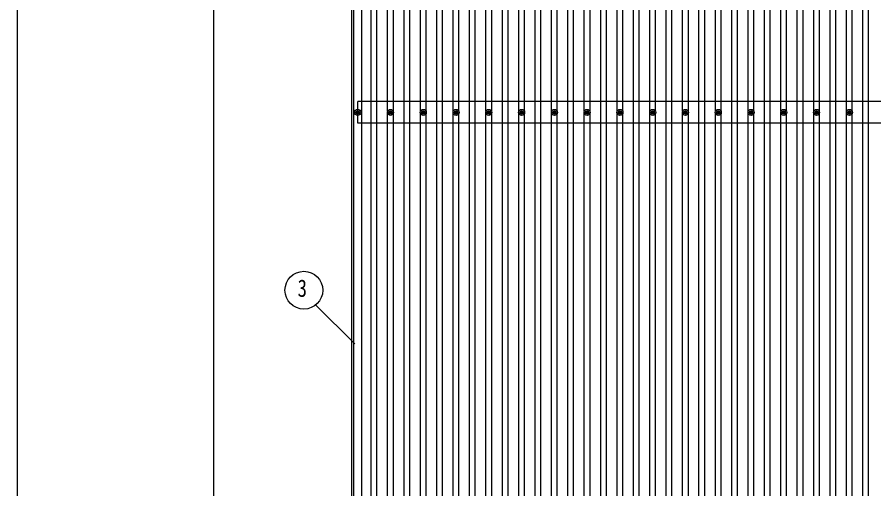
# Model space of a CAD drawing. Units: millimetres, scale not verified. Extents: x -16820 to 16820, y -11880 to 11880.
# Drawn here: x -16820 to -11592, y 3242 to 6121 of the extents above; entities that cross this region are included whole.
import ezdxf
from ezdxf.enums import TextEntityAlignment as Align

# ---------------------------------------------------------------- set-up
doc = ezdxf.new("R2010")
doc.units = ezdxf.units.MM
doc.header["$LTSCALE"] = 50
for name, color, linetype in [('0-5_YKK_13', 4, 'Continuous'), ('0-6_YKK_A1', 4, 'Continuous'), ('0-7_YKK_D', 6, 'Continuous'), ('0-8_YKK_ZWAK', 7, 'Continuous')]:
    doc.layers.add(name, color=color, linetype=linetype)
doc.styles.add('ＭＳ ゴシック', font='')
doc.styles.get('ＭＳ ゴシック').set_extended_font_data('MS Gothic')

msp = doc.modelspace()

# ---------------------------------------------------------------- linework, layer by layer
at = {"layer": '0-5_YKK_13'}
for p, q in [((-14743.37, 5549.8), (-14743.37, 5545.38)), ((-14739.87, 5549.8), (-14739.87, 5545.38)), ((-14543.37, 5549.8), (-14543.37, 5545.38)), ((-14539.87, 5549.8), (-14539.87, 5545.38)), ((-14343.37, 5549.8), (-14343.37, 5545.38)), ((-14339.87, 5549.8), (-14339.87, 5545.38)), ((-14143.37, 5549.8), (-14143.37, 5545.38)), ((-14139.87, 5549.8), (-14139.87, 5545.38)), ((-13943.37, 5549.8), (-13943.37, 5545.38)), ((-13939.87, 5549.8), (-13939.87, 5545.38)), ((-13743.37, 5549.8), (-13743.37, 5545.38)), ((-13739.87, 5549.8), (-13739.87, 5545.38)), ((-13543.37, 5549.8), (-13543.37, 5545.38)), ((-13539.87, 5549.8), (-13539.87, 5545.38)), ((-13343.37, 5549.8), (-13343.37, 5545.38)), ((-13339.87, 5549.8), (-13339.87, 5545.38)), ((-13143.37, 5549.8), (-13143.37, 5545.38)), ((-13139.87, 5549.8), (-13139.87, 5545.38)), ((-12943.37, 5549.8), (-12943.37, 5545.38)), ((-12939.87, 5549.8), (-12939.87, 5545.38)), ((-12743.37, 5549.8), (-12743.37, 5545.38)), ((-12739.87, 5549.8), (-12739.87, 5545.38)), ((-12543.37, 5549.8), (-12543.37, 5545.38)), ((-12539.87, 5549.8), (-12539.87, 5545.38)), ((-12343.37, 5549.8), (-12343.37, 5545.38)), ((-12339.87, 5549.8), (-12339.87, 5545.38)), ((-12143.37, 5549.8), (-12143.37, 5545.38)), ((-12139.87, 5549.8), (-12139.87, 5545.38)), ((-11943.37, 5549.8), (-11943.37, 5545.38)), ((-11939.87, 5549.8), (-11939.87, 5545.38)), ((-11743.37, 5549.8), (-11743.37, 5545.38)), ((-11739.87, 5549.8), (-11739.87, 5545.38)), ((-14751.62, 5541.55), (-14747.2, 5541.55)), ((-14751.62, 5538.05), (-14747.2, 5538.05)), ((-14743.37, 5534.22), (-14743.37, 5529.8)), ((-14739.87, 5534.22), (-14739.87, 5529.8)), ((-14736.04, 5541.55), (-14731.62, 5541.55)), ((-14736.04, 5538.05), (-14731.62, 5538.05)), ((-14551.62, 5541.55), (-14547.2, 5541.55)), ((-14551.62, 5538.05), (-14547.2, 5538.05)), ((-14543.37, 5534.22), (-14543.37, 5529.8)), ((-14539.87, 5534.22), (-14539.87, 5529.8)), ((-14536.04, 5541.55), (-14531.62, 5541.55)), ((-14536.04, 5538.05), (-14531.62, 5538.05)), ((-14351.62, 5541.55), (-14347.21, 5541.55)), ((-14351.62, 5538.05), (-14347.21, 5538.05)), ((-14343.37, 5534.22), (-14343.37, 5529.8)), ((-14339.87, 5534.22), (-14339.87, 5529.8)), ((-14336.04, 5541.55), (-14331.63, 5541.55)), ((-14336.04, 5538.05), (-14331.63, 5538.05)), ((-14151.62, 5541.55), (-14147.21, 5541.55)), ((-14151.62, 5538.05), (-14147.21, 5538.05)), ((-14143.37, 5534.22), (-14143.37, 5529.8)), ((-14139.87, 5534.22), (-14139.87, 5529.8)), ((-14136.04, 5541.55), (-14131.63, 5541.55)), ((-14136.04, 5538.05), (-14131.63, 5538.05)), ((-13951.62, 5541.55), (-13947.21, 5541.55)), ((-13951.62, 5538.05), (-13947.21, 5538.05)), ((-13943.37, 5534.22), (-13943.37, 5529.8)), ((-13939.87, 5534.22), (-13939.87, 5529.8)), ((-13936.04, 5541.55), (-13931.63, 5541.55)), ((-13936.04, 5538.05), (-13931.63, 5538.05)), ((-13751.62, 5541.55), (-13747.21, 5541.55)), ((-13751.62, 5538.05), (-13747.21, 5538.05)), ((-13743.37, 5534.22), (-13743.37, 5529.8)), ((-13739.87, 5534.22), (-13739.87, 5529.8)), ((-13736.04, 5541.55), (-13731.63, 5541.55)), ((-13736.04, 5538.05), (-13731.63, 5538.05)), ((-13551.62, 5541.55), (-13547.21, 5541.55)), ((-13551.62, 5538.05), (-13547.21, 5538.05)), ((-13543.37, 5534.22), (-13543.37, 5529.8)), ((-13539.87, 5534.22), (-13539.87, 5529.8)), ((-13536.04, 5541.55), (-13531.63, 5541.55)), ((-13536.04, 5538.05), (-13531.63, 5538.05)), ((-13351.62, 5541.55), (-13347.21, 5541.55)), ((-13351.62, 5538.05), (-13347.21, 5538.05)), ((-13343.37, 5534.22), (-13343.37, 5529.8)), ((-13339.87, 5534.22), (-13339.87, 5529.8)), ((-13336.04, 5541.55), (-13331.63, 5541.55)), ((-13336.04, 5538.05), (-13331.63, 5538.05)), ((-13151.62, 5541.55), (-13147.21, 5541.55)), ((-13151.62, 5538.05), (-13147.21, 5538.05)), ((-13143.37, 5534.22), (-13143.37, 5529.8)), ((-13139.87, 5534.22), (-13139.87, 5529.8)), ((-13136.04, 5541.55), (-13131.63, 5541.55)), ((-13136.04, 5538.05), (-13131.63, 5538.05)), ((-12951.62, 5541.55), (-12947.21, 5541.55)), ((-12951.62, 5538.05), (-12947.21, 5538.05)), ((-12943.37, 5534.22), (-12943.37, 5529.8)), ((-12939.87, 5534.22), (-12939.87, 5529.8)), ((-12936.04, 5541.55), (-12931.63, 5541.55)), ((-12936.04, 5538.05), (-12931.63, 5538.05)), ((-12751.62, 5541.55), (-12747.21, 5541.55)), ((-12751.62, 5538.05), (-12747.21, 5538.05)), ((-12743.37, 5534.22), (-12743.37, 5529.8)), ((-12739.87, 5534.22), (-12739.87, 5529.8)), ((-12736.04, 5541.55), (-12731.63, 5541.55)), ((-12736.04, 5538.05), (-12731.63, 5538.05)), ((-12551.62, 5541.55), (-12547.21, 5541.55)), ((-12551.62, 5538.05), (-12547.21, 5538.05)), ((-12543.37, 5534.22), (-12543.37, 5529.8)), ((-12539.87, 5534.22), (-12539.87, 5529.8)), ((-12536.04, 5541.55), (-12531.63, 5541.55)), ((-12536.04, 5538.05), (-12531.63, 5538.05)), ((-12351.62, 5541.55), (-12347.21, 5541.55)), ((-12351.62, 5538.05), (-12347.21, 5538.05)), ((-12343.37, 5534.22), (-12343.37, 5529.8)), ((-12339.87, 5534.22), (-12339.87, 5529.8)), ((-12336.04, 5541.55), (-12331.63, 5541.55)), ((-12336.04, 5538.05), (-12331.63, 5538.05)), ((-12151.62, 5541.55), (-12147.21, 5541.55)), ((-12151.62, 5538.05), (-12147.21, 5538.05)), ((-12143.37, 5534.22), (-12143.37, 5529.8)), ((-12139.87, 5534.22), (-12139.87, 5529.8)), ((-12136.04, 5541.55), (-12131.63, 5541.55)), ((-12136.04, 5538.05), (-12131.63, 5538.05)), ((-11951.62, 5541.55), (-11947.21, 5541.55)), ((-11951.62, 5538.05), (-11947.21, 5538.05)), ((-11943.37, 5534.22), (-11943.37, 5529.8)), ((-11939.87, 5534.22), (-11939.87, 5529.8)), ((-11936.04, 5541.55), (-11931.63, 5541.55)), ((-11936.04, 5538.05), (-11931.63, 5538.05)), ((-11751.62, 5541.55), (-11747.21, 5541.55)), ((-11751.62, 5538.05), (-11747.21, 5538.05)), ((-11743.37, 5534.22), (-11743.37, 5529.8)), ((-11739.87, 5534.22), (-11739.87, 5529.8)), ((-11736.04, 5541.55), (-11731.63, 5541.55)), ((-11736.04, 5538.05), (-11731.63, 5538.05))]:
    msp.add_line(p, q, dxfattribs=at)
for centre, radius in [((-14741.62, 5539.8), 18.25), ((-14741.62, 5539.8), 10.15), ((-14741.62, 5539.8), 5.85), ((-14741.62, 5539.8), 5.25), ((-14541.62, 5539.8), 18.25), ((-14541.62, 5539.8), 10.15), ((-14541.62, 5539.8), 5.85), ((-14541.62, 5539.8), 5.25), ((-14341.62, 5539.8), 18.25), ((-14341.62, 5539.8), 10.15), ((-14341.62, 5539.8), 5.85), ((-14341.62, 5539.8), 5.25), ((-14141.62, 5539.8), 18.25), ((-14141.62, 5539.8), 10.15), ((-14141.62, 5539.8), 5.85), ((-14141.62, 5539.8), 5.25), ((-13941.62, 5539.8), 18.25), ((-13941.62, 5539.8), 10.15), ((-13941.62, 5539.8), 5.85), ((-13941.62, 5539.8), 5.25), ((-13741.62, 5539.8), 18.25), ((-13741.62, 5539.8), 10.15), ((-13741.62, 5539.8), 5.85), ((-13741.62, 5539.8), 5.25), ((-13541.62, 5539.8), 18.25), ((-13541.62, 5539.8), 10.15), ((-13541.62, 5539.8), 5.85), ((-13541.62, 5539.8), 5.25), ((-13341.62, 5539.8), 18.25), ((-13341.62, 5539.8), 10.15), ((-13341.62, 5539.8), 5.85), ((-13341.62, 5539.8), 5.25), ((-13141.62, 5539.8), 18.25), ((-13141.62, 5539.8), 10.15), ((-13141.62, 5539.8), 5.85), ((-13141.62, 5539.8), 5.25), ((-12941.62, 5539.8), 18.25), ((-12941.62, 5539.8), 10.15), ((-12941.62, 5539.8), 5.85), ((-12941.62, 5539.8), 5.25), ((-12741.62, 5539.8), 18.25), ((-12741.62, 5539.8), 10.15), ((-12741.62, 5539.8), 5.85), ((-12741.62, 5539.8), 5.25), ((-12541.62, 5539.8), 18.25), ((-12541.62, 5539.8), 10.15), ((-12541.62, 5539.8), 5.85), ((-12541.62, 5539.8), 5.25), ((-12341.62, 5539.8), 18.25), ((-12341.62, 5539.8), 10.15), ((-12341.62, 5539.8), 5.85), ((-12341.62, 5539.8), 5.25), ((-12141.62, 5539.8), 18.25), ((-12141.62, 5539.8), 10.15), ((-12141.62, 5539.8), 5.85), ((-12141.62, 5539.8), 5.25), ((-11941.62, 5539.8), 18.25), ((-11941.62, 5539.8), 10.15), ((-11941.62, 5539.8), 5.85), ((-11941.62, 5539.8), 5.25), ((-11741.62, 5539.8), 18.25), ((-11741.62, 5539.8), 10.15), ((-11741.62, 5539.8), 5.85), ((-11741.62, 5539.8), 5.25)]:
    msp.add_circle(centre, radius, dxfattribs=at)
at = {"layer": '0-6_YKK_A1'}
for p, q in [((-14776.62, 2206.7), (-14776.62, 8864.74)), ((-14764.62, 2206.7), (-14764.62, 8864.74)), ((-14716.62, 2237.98), (-14716.62, 8841.38)), ((-14659.12, 2237.98), (-14659.12, 8841.38)), ((-14624.12, 2237.98), (-14624.12, 8841.38)), ((-14459.12, 2237.98), (-14459.12, 8841.38)), ((-14424.12, 2237.98), (-14424.12, 8841.38)), ((-14259.12, 2237.98), (-14259.12, 8841.38)), ((-14224.12, 2237.98), (-14224.12, 8841.38)), ((-14059.12, 2237.98), (-14059.12, 8841.38)), ((-14024.12, 2237.98), (-14024.12, 8841.38)), ((-13859.12, 2237.98), (-13859.12, 8841.38)), ((-13824.12, 2237.98), (-13824.12, 8841.38)), ((-13659.12, 2237.98), (-13659.12, 8841.38)), ((-13624.12, 2237.98), (-13624.12, 8841.38)), ((-13459.12, 2237.98), (-13459.12, 8841.38)), ((-13424.12, 2237.98), (-13424.12, 8841.38)), ((-13259.12, 2237.98), (-13259.12, 8841.38)), ((-13224.12, 2237.98), (-13224.12, 8841.38)), ((-13059.12, 2237.98), (-13059.12, 8841.38)), ((-13024.12, 2237.98), (-13024.12, 8841.38)), ((-12859.12, 2237.98), (-12859.12, 8841.38)), ((-12824.12, 2237.98), (-12824.12, 8841.38)), ((-12659.12, 2237.98), (-12659.12, 8841.38)), ((-12624.12, 2237.98), (-12624.12, 8841.38)), ((-12459.12, 2237.98), (-12459.12, 8841.38)), ((-12424.12, 2237.98), (-12424.12, 8841.38)), ((-12259.12, 2237.98), (-12259.12, 8841.38)), ((-12224.12, 2237.98), (-12224.12, 8841.38)), ((-12059.12, 2237.98), (-12059.12, 8841.38)), ((-12024.12, 2237.98), (-12024.12, 8841.38)), ((-11859.12, 2237.98), (-11859.12, 8841.38)), ((-11824.12, 2237.98), (-11824.12, 8841.38)), ((-11659.12, 2237.98), (-11659.12, 8841.38)), ((-11624.12, 2237.98), (-11624.12, 8841.38)), ((-14559.12, 5544.98), (-14559.12, 8534.62)), ((-14524.12, 5544.98), (-14524.12, 8534.62)), ((-14359.12, 5544.99), (-14359.12, 8534.61)), ((-14324.12, 5544.97), (-14324.12, 8534.63)), ((-14159.12, 5544.99), (-14159.12, 8534.61)), ((-14124.12, 5544.97), (-14124.12, 8534.63)), ((-13959.12, 5544.99), (-13959.12, 8534.61)), ((-13924.12, 5544.97), (-13924.12, 8534.63)), ((-13759.12, 5544.99), (-13759.12, 8534.61)), ((-13724.12, 5544.97), (-13724.12, 8534.63)), ((-13559.12, 5544.99), (-13559.12, 8534.61)), ((-13524.12, 5544.97), (-13524.12, 8534.63)), ((-13359.12, 5544.99), (-13359.12, 8534.61)), ((-13324.12, 5544.97), (-13324.12, 8534.63)), ((-13159.12, 5544.99), (-13159.12, 8534.61)), ((-13124.12, 5544.97), (-13124.12, 8534.63)), ((-12959.12, 5544.99), (-12959.12, 8534.61)), ((-12924.12, 5544.97), (-12924.12, 8534.63)), ((-12759.12, 5544.99), (-12759.12, 8534.61)), ((-12724.12, 5544.97), (-12724.12, 8534.63)), ((-12559.12, 5544.99), (-12559.12, 8534.61)), ((-12524.12, 5544.97), (-12524.12, 8534.63)), ((-12359.12, 5544.99), (-12359.12, 8534.61)), ((-12324.12, 5544.97), (-12324.12, 8534.63)), ((-12159.12, 5544.99), (-12159.12, 8534.61)), ((-12124.12, 5544.97), (-12124.12, 8534.63)), ((-11959.12, 5544.99), (-11959.12, 8534.61)), ((-11924.12, 5544.97), (-11924.12, 8534.63)), ((-11759.12, 5544.99), (-11759.12, 8534.61)), ((-11724.12, 5544.97), (-11724.12, 8534.63)), ((-6941.62, 5606.8), (-14741.62, 5606.8)), ((-14741.62, 5472.8), (-14741.62, 5606.8)), ((-14559.12, 2544.98), (-14559.12, 5534.62)), ((-14524.12, 2544.98), (-14524.12, 5534.62)), ((-14359.12, 2544.98), (-14359.12, 5534.61)), ((-14324.12, 2544.98), (-14324.12, 5534.63)), ((-14159.12, 2544.98), (-14159.12, 5534.61)), ((-14124.12, 2544.98), (-14124.12, 5534.63)), ((-13959.12, 2544.98), (-13959.12, 5534.61)), ((-13924.12, 2544.98), (-13924.12, 5534.63)), ((-13759.12, 2544.98), (-13759.12, 5534.61)), ((-13724.12, 2544.98), (-13724.12, 5534.63)), ((-13559.12, 2544.98), (-13559.12, 5534.61)), ((-13524.12, 2544.98), (-13524.12, 5534.63)), ((-13359.12, 2544.98), (-13359.12, 5534.61)), ((-13324.12, 2544.98), (-13324.12, 5534.63)), ((-13159.12, 2544.98), (-13159.12, 5534.61)), ((-13124.12, 2544.98), (-13124.12, 5534.63)), ((-12959.12, 2544.98), (-12959.12, 5534.61)), ((-12924.12, 2544.98), (-12924.12, 5534.63)), ((-12759.12, 2544.98), (-12759.12, 5534.61)), ((-12724.12, 2544.98), (-12724.12, 5534.63)), ((-12559.12, 2544.98), (-12559.12, 5534.61)), ((-12524.12, 2544.98), (-12524.12, 5534.63)), ((-12359.12, 2544.98), (-12359.12, 5534.61)), ((-12324.12, 2544.98), (-12324.12, 5534.63)), ((-12159.12, 2544.98), (-12159.12, 5534.61)), ((-12124.12, 2544.98), (-12124.12, 5534.63)), ((-11959.12, 2544.98), (-11959.12, 5534.61)), ((-11924.12, 2544.98), (-11924.12, 5534.63)), ((-11759.12, 2544.98), (-11759.12, 5534.61)), ((-11724.12, 2544.98), (-11724.12, 5534.63)), ((-6941.62, 5472.8), (-14741.62, 5472.8))]:
    msp.add_line(p, q, dxfattribs=at)
at = {"layer": '0-7_YKK_D'}
msp.add_line((-14998.33, 4364.2), (-14760.27, 4126.14), dxfattribs=at)
msp.add_circle((-15070.29, 4454.16), 115.2, dxfattribs=at)
at = {"layer": '0-8_YKK_ZWAK'}
msp.add_line((-15619.92, -10100), (-15619.92, 11100), dxfattribs=at)
msp.add_lwpolyline([(-16820, -11880), (16820, -11880), (16820, 11880), (-16820, 11880)], close=True, dxfattribs=at)

# ---------------------------------------------------------------- texts
at = {"layer": '0-7_YKK_D', "style": 'ＭＳ ゴシック', "width": 0.8}
msp.add_text('3', height=105.6, dxfattribs=at).set_placement((-15108.69, 4382.16), align=Align.BOTTOM_LEFT)

doc.saveas('drawing.dxf')
